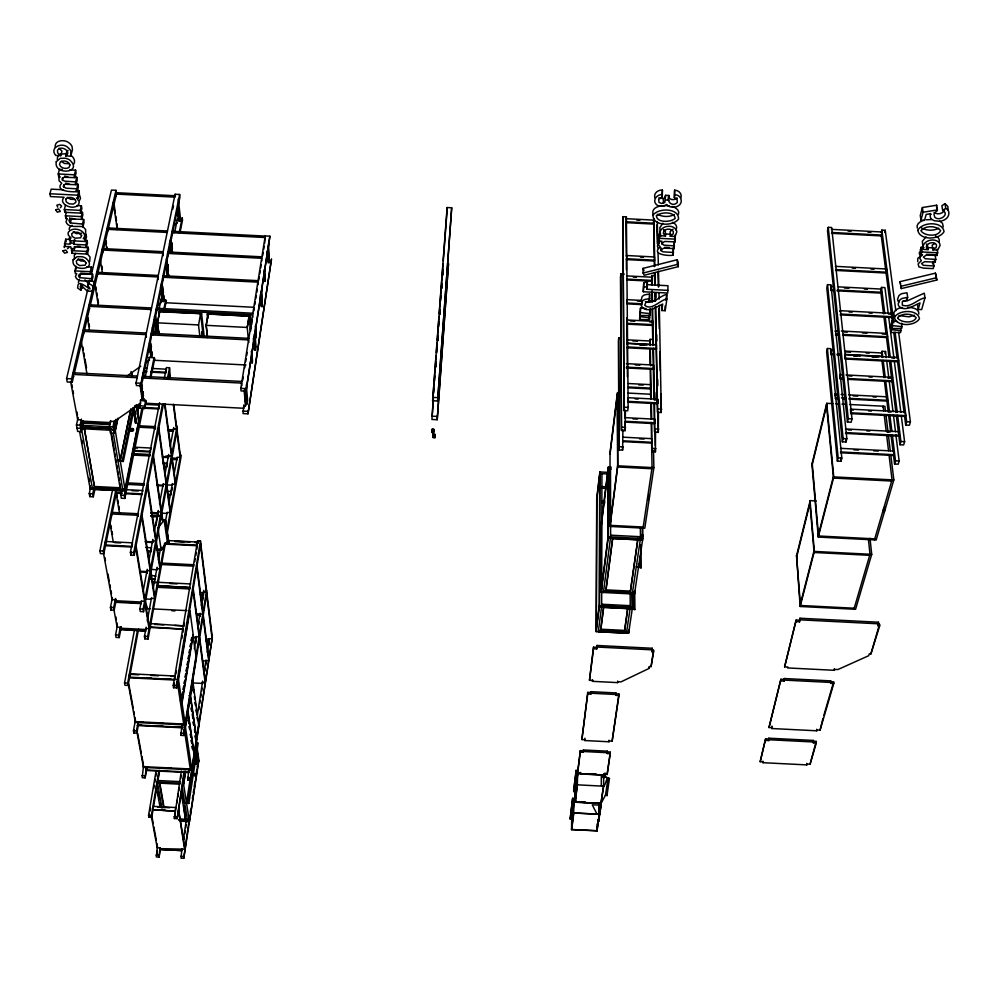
<?xml version="1.0" encoding="UTF-8"?>
<svg xmlns="http://www.w3.org/2000/svg" width="999" height="999" viewBox="0 0 999 999"><rect width="100%" height="100%" fill="white"/><g stroke="black" fill="none" stroke-linecap="round" stroke-linejoin="round"><path stroke-width="1.5" d="M600.986 803.383L603.633 786.188L603.646 775.049M580.469 772.439L580.444 773.95L604.07 775.137L604.07 773.626M604.82 774.999L577.447 773.651M604.907 774.437L604.907 773.763M604.919 774.462L604.919 773.638M630.244 592.432L637.961 538.473L630.244 592.432L605.806 591.196L612.524 538.698M130.557 429.707L130.557 429.52M599.687 474.95L599.313 607.005L633.928 608.828L634.927 609.54L633.828 609.49L633.766 593.281M598.476 630.469L628.796 632.005L628.608 633.279L596.153 631.643L599.475 605.694L599.862 471.953L607.305 472.327M599.4 805.194L599.375 814.297L599.375 802.684M624.475 631.718L627.859 607.33L624.475 631.718L600.649 630.519L603.483 607.642M600.661 803.271L590.446 802.697M603.583 591.158L634.677 592.732L634.477 594.068L601.186 592.382L601.336 523.464L608.279 467.107L611.313 467.257M605.444 795.416L608.041 778.134L601.336 775.149L601.311 785.214C606.318 790.234 605.269 775.162 609.54 778.483M601.935 473.701L601.66 606.006L630.257 607.454L630.157 593.256M575.849 788.473L575.511 791.87L577.684 773.201L577.322 784.927M596.153 631.643L596.703 498.638L599.862 471.953M596.316 630.357L596.853 498.901M653.583 651.785L651.086 666.62L649.487 666.545L649.188 668.368L620.978 681.88L617.832 681.718L617.694 682.617L592.507 681.343L592.619 680.444L589.472 680.294L593.506 648.751L596.728 648.913L596.977 645.466L652.26 648.264L651.972 651.71L653.583 651.785L653.546 650.212L651.935 650.137L651.972 651.71M596.728 648.913L596.977 645.466M571.703 818.493L571.553 829.62L597.015 830.843L597.04 824.013M598.089 819.842L598.089 820.654L598.176 819.992M618.943 695.529L612.137 741.096L609.103 740.933L608.99 741.77L584.802 740.546L584.902 739.722L581.88 739.572L587.724 693.955L590.846 694.105L590.971 691.67L615.946 692.931L615.821 695.366L618.943 695.529L618.93 693.968L615.821 693.818L615.946 692.931M592.507 681.343L592.519 679.782M593.506 648.751L593.518 647.177L596.728 647.34M587.724 693.955L587.737 692.394L590.859 692.557L590.971 691.67M589.472 680.294L593.518 647.177M581.88 739.572L587.737 692.394M583.279 750.786L580.282 750.636L577.597 772.989L580.269 752.16L583.266 752.309L583.391 749.974L607.367 751.173L607.255 753.521L610.252 753.671L610.252 752.147L607.255 751.985L607.255 753.521M583.266 752.309L583.391 749.974M584.802 740.546L584.914 738.186M195.904 774.437C195.354 778.383 192.869 772.677 193.619 775.149M576.473 772.202L576.485 773.588L576.56 772.352M580.956 773.388L577.922 773.026M580.269 752.16L580.282 750.636M571.928 819.105L570.516 818.955L572.951 799.787M572.639 798.288L570.192 818.93L572.639 798.288L575.499 798.438M571.79 818.993L573.863 801.61L573.701 813.024L599.475 814.26L597.015 830.893M575.524 791.732L574.013 791.483L576.548 771.515L578.009 771.678M574.163 790.359L574.075 791.707L574.263 790.446M574.388 799.937L572.115 817.632M601.073 803.521L575.087 802.222L575.224 790.971M575.324 791.058L575.187 802.097L577.41 784.839L603.633 786.188M575.599 797.652L575.474 799.912L572.627 799.774M572.002 819.217L570.579 819.205L570.666 817.881M570.679 819.155L570.754 817.969L570.579 819.205M433.141 400.736L431.918 419.468L437.212 419.742L448.489 263.699L437.212 419.742M432.305 431.093L431.968 432.442L432.105 429.283L433.816 429.37L433.304 437.35L434.765 437.425L435.114 436.076L434.902 434.44L434.802 435.801L433.341 435.726L433.304 437.35M432.629 400.761L447.127 207.542L451.698 207.78L437.612 401.011L432.629 400.761L436.063 355.644M432.205 432.455L432.342 429.483L433.554 429.545L433.529 431.156M435.139 434.453L435.002 437.624L433.054 437.525L433.554 429.545M434.765 437.425L434.902 434.44M435.002 437.624L435.027 436.001L433.079 435.901M437.612 401.011L451.698 207.78M447.065 209.827L447.127 207.542M658.928 197.814L663.348 198.589L664.722 197.79L665.596 195.329L668.905 195.492C667.819 200.125 674.937 200.836 677.11 197.877M668.905 195.492C666.158 201.436 672.327 207.567 677.26 202.547L677.085 198.926L674.387 197.677L674.637 190.172C678.621 190.135 682.567 193.893 680.806 197.964M606.805 795.117L606.967 795.816L609.44 778.508M640.097 556.181L640.147 567.644L641.271 567.707L636.301 566.745M78.359 282.392L79.233 280.007M433.054 437.525L433.816 429.37M436.301 352.535L437 343.206M437.237 340.085L439.011 316.758M439.248 313.649L443.032 263.861M443.269 260.751L447.04 210.976M433.728 393.019L434.078 388.399M434.665 380.681L435.015 376.061M435.714 366.795L436.063 362.175M436.763 352.922L437.112 348.289M437.699 340.572L438.049 335.951M438.748 326.685L439.098 322.065M439.685 314.348L440.035 309.727M440.734 300.462L441.083 295.841M441.67 288.124L442.02 283.491M442.607 275.786L443.069 269.618M432.267 414.847L433.429 399.425M435.889 367.045L436.113 363.961M437.862 340.821L438.099 337.737M439.847 314.61L440.084 311.526M441.833 288.386L442.058 285.302M442.882 274.513L443.106 271.428M431.968 432.442L432.105 429.283M432.342 429.483L431.993 430.831M69.843 217.72L69.156 221.166L70.355 222.939L82.492 224.051L82.942 226.773C77.86 225.537 68.132 228.621 65.996 221.741L67.345 218.606L65.884 218.531L65.41 215.784L66.296 212.337M201.586 336.501L201.885 331.98M622.964 216.683L624 410.589L627.722 410.776L628.159 407.417L626.385 216.858L622.964 216.683L624 410.589M918.818 314.036C919.405 308.529 911.9 307.492 907.854 307.255M626.136 219.543L626.385 216.858M626.273 221.79L626.173 222.652L653.608 224.076L653.721 223.214L653.646 220.117L626.236 218.694L626.273 221.79L653.721 223.214M948.076 209.94L947.839 206.456L944.992 203.646L941.907 205.719L942.656 210.414C950.249 214.261 939.11 222.028 934.739 217.133L933.94 214.136L937.412 209.902L936.662 205.207L922.389 207.542L920.266 215.472L920.966 220.167L924.562 220.354L926.16 214.448L930.668 213.724L930.181 215.821A8.067 5.769 -11.8 0 0 931.655 219.193L934.14 220.692L939.522 221.291A8.879 6.356 -11.8 0 0 944.779 219.63C949.175 217.62 950.873 210.627 945.753 208.341L944.992 203.646M193.569 774.749L194.131 774.075M624.325 274.113L620.879 273.926L620.479 277.272L621.453 430.469L625.137 430.656L625.424 410.352M596.703 500.224L599.862 473.526L607.954 474.013M626.485 256.368L626.585 255.519L654.47 256.968L654.42 261.026L626.51 259.578L626.585 255.519M621.103 337.862L618.793 337.737L618.393 340.996L618.968 449.9L622.614 450.087L622.901 429.757M943.306 226.923L942.469 223.239L939.597 221.129M626.885 300.512L626.985 299.663L641.97 300.437M626.985 299.663L626.922 303.846L641.907 304.62M609.902 453.883L617.444 392.532L617.794 465.821L610.002 526.448L644.792 528.209L649.125 499.3L649.038 494.642L649.125 499.3M601.336 525.149L608.279 468.793L611.326 468.956M610.039 454.046L617.307 395.005M627.285 344.318L627.397 343.481L656.418 344.967L656.38 349.3L627.322 347.802L627.397 343.481M572.964 800.586L572.802 801.797L572.877 800.449L576.061 800.748M618.968 449.9L618.793 337.737M621.453 430.469L620.879 273.926M596.316 628.608L599.313 605.244M601.361 589.273L608.141 536.438M576.236 785.489L576.823 780.806M577.222 777.809L578.009 771.59M601.186 592.382L608.316 536.8L608.279 467.107M610.139 523.988L617.632 465.634M571.553 829.62L573.701 812.936L599.375 814.222M575.087 802.222L577.322 784.839M573.788 812.936L571.653 829.495L596.927 830.706M625.212 418.481L625.312 417.657L654.707 419.168L654.67 423.626L625.237 422.115L625.349 421.303L654.782 422.802L654.67 423.626M627.934 401.348L627.822 402.185L657.592 403.721L657.717 402.884L657.629 399.225L627.896 397.702L627.934 401.348L657.717 402.884M601.685 605.806L598.314 631.743L626.46 633.104L630.294 607.255M603.408 592.494L610.614 536.913L610.514 468.906M645.991 308.554L640.484 307.992L640.184 315.484L649.962 315.509L650.124 308.978L649.962 315.509M647.077 289.273L647.402 281.568L643.756 282.867L643.281 291.758L667.732 293.032L667.981 285.714L646.99 284.628L647.077 289.273L668.106 290.372M580.444 773.95L580.556 773.139M590.846 694.105L590.958 693.231L615.946 694.492M639.66 319.543L639.959 312.075L639.66 319.543L649.412 319.568L649.612 314.598M640.184 315.484L640.484 307.992M643.281 291.758L643.756 282.867M653.646 220.117L653.608 224.076M600.649 630.519L603.683 607.429L627.872 608.653M605.806 591.196L612.724 538.536L637.974 539.822M646.99 284.628L647.402 281.568M654.845 197.827C653.371 193.207 658.129 189.698 662.399 190.047L662.137 197.64L658.616 199.226L659.04 202.472L661.613 203.446L664.847 202.46L665.596 195.329M655.369 275.724L651.922 275.537L651.598 285.065M662.137 197.64L662.399 190.047M641.995 302.347A7.617 5.457 -2 0 1 641.208 300.299L641.995 296.978A6.244 4.471 -2 0 1 644.805 294.817L649.637 293.981L649.375 301.248L645.978 302.023L644.742 305.219C651.323 311.388 660.351 299.762 666.87 299.013L666.745 294.368C659.902 295.679 652.822 305.007 645.391 301.586M651.648 278.022L651.76 277.198L627.235 275.924M627.172 279.957L651.723 281.231L651.835 280.394L627.272 279.121M649.375 301.248L649.637 293.981M659.215 241.046L659.465 233.666L659.215 241.046L660.676 241.121L659.003 242.382L658.416 244.78L660.314 247.09C650.224 254.545 669.205 256.206 673.164 255.145L673.401 247.802L673.164 255.145M195.554 774.937L194.967 774.125L193.968 774.687M649.825 341.521L650.124 339.348L652.447 339.473M627.497 319.992L652.684 321.291L652.559 322.115L649.6 321.965M627.422 324.151L652.634 325.462L652.747 324.625L627.522 323.326M674.387 197.677L674.637 190.172M650.699 385.489L650.811 384.677L628.396 383.529M628.334 387.799L650.761 388.948L650.886 388.136L628.433 386.988M626.323 367.944L653.546 369.343L653.658 368.519L626.423 367.12M666.87 299.013L665.197 310.701L661.763 310.514L662.674 304.058C656.855 306.705 649.163 312.799 642.881 307.879A7.63 5.445 -2 0 1 641.283 304.945L642.07 301.623A6.256 4.471 -1.9 0 1 644.892 299.463L649.725 298.626M650.486 395.429L650.661 394.243L628.009 393.069M665.908 300.212L666.745 294.368M674.1 248.564L674.35 241.196L674.1 248.564L663.761 248.152L660.876 250.012L662.874 251.81L673.538 252.46M674.487 245.854L663.923 245.192L661.788 243.381L664.71 241.458L675.062 241.87L675.299 234.49M654.595 419.992L654.707 419.168M657.592 403.721L657.629 399.225M596.99 814.098L592.27 804.844L600.961 805.157M602.872 777.472L603.321 774.4M622.789 437.175L651.86 438.661L651.935 442.295L651.81 443.094L622.714 441.608M598.813 809.852L599.999 804.769M607.255 751.985L607.367 751.173M604.07 775.137L604.183 774.312L607.142 774.462L610.252 753.671M651.76 423.464L651.773 451.585L655.419 451.773L655.531 431.431M658.428 412.038L658.316 432.355L654.632 432.167L654.57 402.56M659.303 305.269L661.288 412.5L657.567 412.312L655.781 306.643M598.876 814.51L599.313 811.488M599.862 808.553L600.736 802.634M604.32 777.622L605.119 773.001M596.927 830.843L599.425 812.974M599.862 810.027L603.533 786.151M604.67 777.559L605.119 774.487M598.588 821.64L601.073 805.531L598.376 821.166M632.255 593.955L640.496 538.436M643.044 528.121L652.06 467.569L651.598 442.245M610.252 752.147L607.142 774.462M618.93 693.968L612.137 741.096M649.063 499.3L647.851 499.837L647.639 498.401L648.276 497.015L649.362 497.677L653.87 467.657L653.521 450.499M632.342 593.369L632.492 607.367L628.833 631.755L626.673 631.643M642.394 527.622L642.532 540.272L634.715 592.457L632.504 592.345M642.632 527.722L642.582 539.984L608.141 538.236L608.091 470.254M158.666 311.651L201.748 313.723M181.905 848.725L181.031 858.166L183.766 858.303L189.785 815.434M190.26 812.387L190.722 809.352M192.357 798.713L192.832 795.679M193.294 792.632L193.769 789.597M194.231 786.563L194.93 781.992M196.341 772.876L196.803 769.842M197.278 766.795L197.74 763.76M180.295 821.141L189.448 821.653L198.501 760.539M183.766 858.303L198.901 760.177L197.178 748.139M191.833 769.842L194.131 755.107L187.849 712.2L185.439 727.135L191.833 769.842L143.481 767.407L136.588 730.032M190.359 696.565L196.541 739.672L194.268 754.233L187.987 711.313L190.359 696.565L189.822 696.89M198.851 724.425L196.666 738.81L190.497 695.691L192.844 681.106L198.564 724.525M247.977 413.823L271.466 259.216L247.977 413.823L243.057 413.574L243.806 404.932M188.911 768.743L187.775 779.994L190.684 780.144L212.35 637.162L186.488 802.821L184.64 802.634M197.365 742.532L187.937 803.358L188.848 803.408L198.202 743.056L195.904 742.444M195.305 756.393L195.417 755.644L196.603 764.098L195.417 755.644L195.479 756.405M183.691 805.694L185.677 820.491L181.081 791.757M183.317 839.61L186.139 821.378M183.853 839.934L184.328 836.9M184.79 833.865L185.265 830.831M185.739 827.784L186.201 824.749M195.891 764.085L196.366 761.001M196.291 763.723L196.741 760.451M196.428 764.098L196.541 763.336M196.653 762.574L195.816 754.944M142.807 378.908L141.383 385.814L136.401 385.552L136.026 382.992L175.075 194.256L179.645 194.493L141.009 383.254L143.556 400.661L145.392 400.749L145.754 403.246L243.893 408.279L243.669 405.794L245.504 405.881L245.766 404.258L244.543 390.309M250.474 362.724L252.285 362.824L252.522 361.251L251.698 351.124M263.336 281.268L265.085 281.356L265.309 279.907L264.585 269.705M191.833 682.904L202.51 683.441L202.61 681.256M197.327 715.134L202.61 681.443M203.821 673.776L205.981 659.989M207.18 652.335L209.353 638.548M146.129 770.466L146.603 766.645L146.129 770.466L188.873 772.602L189.323 768.78M187.775 779.994L188.262 776.935M198.813 709.577L199.3 706.518M199.775 703.458L200.262 700.399M200.737 697.339L201.224 694.28M201.698 691.221L202.185 688.149M204.82 671.316L205.294 668.256M205.782 665.197L206.256 662.137M208.903 645.292L209.378 642.232M244.593 389.96L245.816 403.921L247.04 403.983L247.615 400.374L246.266 384.852M253.346 338.461L254.283 350.062L255.482 350.125L256.019 346.678L254.87 332.18M260.252 294.88L261.126 306.518L262.3 306.581L261.75 288.711M267.208 250.974L268.019 262.65L269.181 262.712L268.569 243.469M181.319 771.041L174.363 818.531L177.185 818.668L184.091 771.178M177.185 818.668L184.515 772.452M185.352 771.191L183.579 784.34M246.004 391.183L269.905 236.189L265.247 235.951L240.796 388.374L241.021 390.921L246.004 391.183L269.905 236.189M185.502 772.19L183.616 784.527L189.273 820.529L187.462 820.441M180.482 700.124L181.106 703.533L182.068 700.724M128.272 683.766L135.389 722.464L185.315 724.937L196.229 657.167L192.844 634.977M183.916 735.501L206.88 592.782L206.593 590.496L183.579 733.303L183.916 735.501L180.919 735.351L182.068 723.938M242.745 380.144L243.244 377.073M244.718 367.832L245.217 364.76M245.704 361.675L246.204 358.604M246.691 355.519L247.19 352.447M250.637 330.894L251.136 327.809M251.623 324.737L252.36 320.117M253.846 310.876L254.333 307.804M254.832 304.72L255.319 301.648M255.819 298.564L256.306 295.492M256.805 292.407L257.292 289.335M258.778 280.095L259.265 277.023M259.765 273.938L260.252 270.866M260.751 267.782L261.238 264.698M262.725 255.469L263.212 252.385M263.711 249.313L264.198 246.229M264.685 243.157L264.997 237.525L171.84 232.692L172.14 235.289M175.2 810.776L175.724 807.529L153.172 806.393L152.622 809.652L175.287 811.263L152.622 809.652M174.363 818.531L175.349 812.362M176.823 803.121L177.31 800.037M177.81 796.965L178.297 793.88M178.796 790.796L179.283 787.712M180.757 778.471L181.244 775.386M181.106 703.533L182.293 699.312M194.281 648.701L196.279 636.413M197.777 627.21L200.012 613.386M201.261 605.706L203.759 590.359M196.89 614.672L200 614.835L200.225 613.448M200.512 592.532L203.596 592.682L203.821 591.321M182.068 727.809L182.342 725.024M200.187 616.258L200.3 614.023M203.971 591.595L203.484 594.617L200.387 594.467M180.919 735.351L181.418 732.279M181.905 729.208L182.405 726.136M195.841 643.281L196.328 640.209M198.813 624.862L199.313 621.803M202.797 600.312L203.297 597.24M247.215 327.46L249.088 315.859L250.312 329.658M249.201 315.946L247.327 327.46L206.119 325.337L208.192 313.836M207.193 313.961L250.287 316.321M251.273 328.172L250.212 316.221M160.327 849.475L159.091 857.067L156.344 856.93L157.43 846.378L156.88 843.331M181.731 698.189L180.732 702.497M182.243 695.741L182.717 692.12M183.242 689.635L183.716 686.063M184.241 683.541L184.74 680.494M185.702 673.938L185.24 677.447L186.039 673.388M186.701 667.869L186.239 671.353L187.038 667.295M187.7 661.8L187.238 665.247L188.037 661.201M188.686 655.744L188.237 659.153L189.036 655.107M189.236 653.059L189.685 649.675M190.684 643.643L190.235 646.952L190.772 643.993M191.733 637.812L191.234 640.859L191.758 637.924M181.606 703.558L193.044 633.691L189.935 610.751L178.496 679.395L181.868 701.922L181.818 698.576M182.317 695.566L182.805 692.507M183.317 689.51L183.804 686.45M184.303 683.441L184.803 680.381M189.286 653.109L189.773 650.049M156.843 853.895L157.343 850.861M185.315 724.937L182.043 703.134L193.207 634.927M159.091 857.067L159.99 847.639M156.006 771.303L148.564 815.309L148.926 817.257L151.748 817.407L153.022 809.814M153.534 806.792L159.653 770.391M173.589 687.737L173.239 685.389L197.552 540.771L200.487 540.921L200.787 543.344L176.698 687.899L173.589 687.737L174.375 683.129M175.924 673.9L176.436 670.829M181.855 638.536L182.367 635.464M182.892 632.379L183.404 629.308M183.916 626.236L184.44 623.164M194.768 561.65L195.28 558.578M195.792 555.506L196.316 552.422M196.828 549.35L197.34 546.278M176.698 687.899L176.336 685.551L200.487 540.921M181.319 701.635L181.756 698.651M651.935 650.137L652.26 648.264M653.546 650.212L651.086 666.62M939.06 242.195L939.285 240.884A8.541 6.044 -11.1 0 0 937.961 237.5L935.663 235.976M148.926 817.257L149.438 814.222M149.95 811.2L150.462 808.166M153.796 788.448L154.308 785.414M154.82 782.379L155.332 779.357M155.844 776.323L156.356 773.288M151.748 817.407L151.398 815.459L158.791 771.44M157.43 782.105L159.203 771.415M128.671 677.784L174.8 680.044L175.275 676.048L129.72 673.763L129.196 677.747L129.72 673.763M143.556 765.396L142.22 777.709L145.13 777.859L146.978 767.157M145.13 777.859L146.341 766.608M204.158 336.163L201.573 313.586M135.402 720.042L133.466 730.781L133.878 732.991L136.875 733.141L136.476 730.931L138.124 721.728M137.937 725.586L138.536 722.24M136.875 733.141L138.249 725.474M146.129 627.185L144.455 636.363L144.867 638.861L148.077 639.023L147.665 636.525L164.585 543.294M166.808 531.068L180.682 454.645L181.006 457.255L167.445 532.105M148.077 639.023L165.509 542.794M208.329 313.761L206.244 325.349L207.53 337.4M133.878 732.991L134.428 729.919M147.253 621.078L151.436 598.151M153.396 587.462L157.08 567.257M158.429 559.952L160.377 549.25M165.409 521.74L167.083 512.574M168.756 503.396L172.39 483.541M174.076 474.363L177.148 457.554M149.625 569.355L156.968 569.73L157.243 568.256M167.745 495.067L170.779 495.217L171.254 491.483L166.721 491.258M144.867 638.861L145.429 635.814M164.111 520.079L167.357 542.12L161.164 549.949L158.304 530.806M171.903 490.709L172.465 487.649M161.726 547.29L161.226 549.999L156.568 549.7M143.544 611.7L177.36 428.896L177.023 426.211L143.119 609.115L143.544 611.7L140.285 611.538L139.86 608.94L141.284 601.323M161.214 517.045L161.101 516.308L150.649 515.771M143.269 590.659L147.253 569.318M148.676 561.7L152.835 539.398M154.37 531.218L158.242 510.427M159.49 503.783L163.187 483.966M164.885 474.825L168.681 454.495M170.292 445.866L173.726 427.497M148.089 551.61L151.086 551.76L151.398 548.888M145.242 541.495L152.71 541.87L152.984 540.384M150.737 512.499L158.117 512.874L158.391 511.413M163.811 466.858L166.895 467.008L167.382 463.249L162.762 463.012M153.084 541.046L152.81 542.532L145.342 542.157M155.919 525.586L157.467 517.195M134.515 629.695L124.55 682.941L124.987 685.289L128.084 685.451L127.66 683.091L137.562 629.857M128.084 685.451L138.536 629.195M159.565 402.697L130.394 552.36L130.869 555.144L134.241 555.319L133.779 552.534L162.437 404.395M167.47 378.434L169.53 367.744L166.408 367.582L164.323 378.271M117.345 625.736L115.559 634.902L116.021 637.412L119.231 637.574L118.769 635.064L120.242 627.422M134.241 555.319L163.424 404.195M168.431 378.246L169.905 370.617L169.53 367.744M120.267 629.095L145.979 631.006L120.392 629.72L120.792 626.673M120.392 629.72L120.829 627.422M119.231 637.574L121.291 626.885M132.63 542.844L105.657 541.47L104.945 544.979L105.07 545.679L132.068 547.052L132.405 544.005M150.662 450.212L151.086 448.052L134.316 447.202M142.457 408.129L158.928 408.978L159.241 406.168M151.199 372.19L165.946 372.952L166.433 369.205L151.711 368.444M133.267 453.608L150.05 454.47L149.763 455.931L132.967 455.082M155.332 429.12L155.469 426.623L138.886 425.774M130.869 555.144L131.456 552.097M145.005 603.821L149.076 628.696L145.879 628.533L146.041 629.507L120.492 628.221L120.305 627.235L117.108 627.072L116.871 622.602M112.35 598.014L110.439 607.454L110.926 610.052L114.186 610.214L113.711 607.617L115.509 598.476M141.421 603.608L115.372 602.285L115.709 599.325M115.372 602.285L115.896 599.812L115.772 602.347L115.584 601.373M114.186 610.214L116.284 599.562M110.926 610.052L111.526 607.005M122.59 489.035L124.925 489.148L138.599 421.59M79.57 431.568L90.247 489.173L125.225 490.946L138.649 421.89M121.753 490.659L120.817 495.242L121.316 498.226L124.825 498.401L124.326 495.417L141.908 408.416M143.556 400.661L143.881 399.026M160.539 286.825L162.412 301.423L163.586 301.486L164.248 298.189M168.956 274.925L168.656 276.373L166.508 258.841M177.335 209.365L178.684 221.104L179.808 221.154L180.432 218.094L178.272 199.013M124.825 498.401L142.969 408.391M140.634 399.7L139.773 408.279L144.693 408.529L145.554 399.95M150.137 377.16L154.108 357.417M158.704 334.615L159.316 331.581M163.898 308.791L165.734 299.675M179.183 232.817L182.243 217.632L182.517 220.155L180.082 232.317M144.693 408.529L146.216 400.936M151.099 376.623L154.758 358.391M164.523 309.79L166.358 300.674M135.389 423.114L133.679 409.94L133.504 410.789M136.064 421.366L134.028 408.241L135.764 421.64M137.288 414.348L139.46 403.671M145.28 376.91L149.288 357.167M150.225 352.61L151.448 346.528M155.469 326.773L156.393 322.227M159.178 308.554L161.214 298.476M166.908 270.567L168.144 264.485M174.625 232.58L177.41 218.843M139.773 408.279L140.397 405.232M158.779 333.504L157.367 322.827L159.703 311.338M159.84 311.251L157.492 322.827L159.116 334.902M140.472 400.474L142.32 400.574L142.645 398.938L140.534 384.503M149.213 357.492L151.024 357.592L151.336 356.019L149.538 342.957M154.308 332.48L156.094 332.567L156.406 331.031L154.47 316.483M122.078 493.556L115.859 493.231L116.196 490.284M105.07 545.679L105.657 541.47M111.776 514.997L111.913 512.4L138.511 513.761M112.575 489.76L99.912 550.811L100.424 553.596L103.809 553.771L116.359 492.744M132.867 407.817L122.128 461.376L123.314 461.438L134.765 405.644M143.244 376.685L151.336 337.113M151.96 334.066L168.207 254.558M168.744 251.873L179.932 197.09L179.645 194.493M130.794 409.078L120.192 460.352L117.82 460.239M120.217 460.514L130.819 409.24M172.852 209.028L173.476 205.981M103.809 553.771L103.297 550.986L115.872 489.922M115.759 419.43L113.499 430.057L109.865 429.87L110.514 426.835M110.614 420.567L109.316 426.635L110.402 433.104L114.036 433.291L116.933 419.63M117.82 418.269L115.26 430.394L114.997 428.783M117.87 418.593L115.31 430.706L124.925 489.148M114.036 433.291L112.962 426.823L114.261 420.754M90.572 487.524L89.248 493.631L89.81 496.615L93.307 496.803L92.757 493.806L93.744 489.235M94.63 487.824L84.166 427.51L94.63 487.824L120.305 489.135L110.689 431.73M93.307 496.803L94.942 489.173M89.972 487.662L90.36 485.889M89.81 496.615L90.459 493.568M828.258 227.347L827.497 230.744L847.402 422.053L851.123 422.24L851.985 418.906L831.668 227.522L828.258 227.347L848.263 418.718L847.402 422.053M82.405 420.791L80.694 428.384L77.048 428.196M110.215 424.6L82.692 423.201L83.229 420.804M78.172 417.382L76.436 424.95L77.647 431.431L81.281 431.618L83.342 422.515M81.281 431.618L80.095 425.137L81.468 419.081M168.469 541.533L168.806 542.457L165.21 520.129M827.547 284.64L826.785 287.949L842.319 441.795L846.003 441.983L846.84 438.723L830.981 284.815L827.547 284.64L843.156 438.536L842.319 441.795M165.797 520.741L168.719 542.42M833.815 286.613L830.743 286.463L830.881 290.509L833.953 290.672M73.464 376.973L73.377 372.777L137.45 376.074M83.579 333.941L83.504 329.807L146.353 333.042M89.46 308.903L89.386 304.795L151.536 307.992M97.103 276.386L97.04 272.302L158.267 275.474M102.697 252.61L102.635 248.564L163.187 251.698M107.555 231.918L107.492 227.897L167.47 231.006M115.847 196.641L115.797 192.67L174.763 195.729M87.762 289.61L66.596 378.584L67.233 382.005L72.215 382.255L73.639 376.236M74.351 373.214L83.941 332.38M84.628 329.495L89.585 308.379M90.297 305.369L116.508 193.794L116.009 190.322L111.438 190.085L91.346 274.538M91.458 278.721L92.545 274.126L80.782 273.064L79.67 277.66L91.458 278.721L91.883 281.293C86.975 280.057 77.585 283.117 75.437 276.523L76.761 273.564L75.337 273.489L74.9 270.891L76.024 266.308L76.473 268.906M91.883 281.293L92.969 276.711L92.545 274.126M72.215 382.255L71.591 378.846L116.009 190.322M827.397 348.501L826.635 351.723L837.349 461.088L840.996 461.276L841.82 458.091L830.868 348.676L827.397 348.501L838.173 457.904L837.349 461.088M79.67 277.66L78.509 275.986L79.371 274.226L90.734 274.288L90.31 271.691L91.409 267.108L86.788 266.858M82.555 285.964L80.807 290.272L77.597 287.974L78.122 284.59C80.245 279.408 95.529 295.554 87.937 285.714L89.023 281.131M90.734 274.288L91.833 269.705L91.409 267.108M87.937 285.714L89.785 280.17M835.102 331.543L835.289 330.719L838.336 330.869M839.859 311.513L840.059 310.677L892.344 313.374L892.631 315.622M833.728 350.487L830.631 350.337L830.768 354.483L833.878 354.645M87.425 254.083L86.988 251.448L88.099 246.853L88.536 249.488L87.425 254.083L71.866 253.284L71.978 248.339M82.005 288.249L80.382 286.95L80.931 284.653M80.844 287.637L81.406 285.352M80.807 290.272L81.906 285.689M85.352 241.471L86.476 236.875L86.039 234.191L84.403 234.103C81.593 228.821 72.103 227.073 68.382 232.18A7.305 5.082 16 0 0 68.481 235.302L71.054 238.062L69.231 237.974L69.693 240.659L85.352 241.471L84.915 238.786L86.039 234.191M86.351 247.577L85.914 244.917L87.038 240.322L87.475 242.982L86.351 247.577L74.113 246.953L74.463 249.013L71.104 248.838L70.742 246.778L65.022 246.478L64.56 243.818L65.722 239.223L70.005 239.448M832.829 403.633L826.735 403.321L811.925 464.248L818.268 537.075L876.173 539.997L884.602 511.313L884.19 508.254M812.312 464.423L826.56 405.794M82.492 224.051L83.641 219.443L71.591 218.968L69.256 220.03M82.942 226.773L84.078 222.178L83.641 219.443M838.074 394.305L835.002 394.155L834.802 394.955L837.874 395.117M839.61 375.462L839.809 374.637L842.906 374.8M839.809 374.637L839.972 378.946L843.069 379.096M845.092 358.179L844.892 359.016L898.276 361.763L898.501 360.926L898.051 357.43L844.729 354.682L845.092 358.179L898.501 360.926M816.258 500.961L810.039 500.636L809.764 501.723L814.073 552.484L869.692 555.319M796.565 555.719L809.802 502.147M796.665 557.005L809.914 503.446M85.914 244.917L73.651 244.293L74.8 239.698M71.866 253.284L72.44 250.986M81.281 216.608L82.418 212L82.867 214.76L81.731 219.355L81.281 216.608L65.41 215.784M74.463 249.013L75.037 246.716M881.268 232.392L881.842 230.132L885.251 230.307L895.803 310.664M64.56 243.818L70.292 244.118L70.667 240.684M65.522 204.945L64.336 209.54L64.81 212.3L80.707 213.124L80.257 210.377L81.406 205.769L77.073 205.544M80.707 213.124L81.856 208.529L81.406 205.769M73.651 244.293L74.326 239.71M882.204 235.09L881.992 235.939L831.593 233.316L831.78 232.48L882.204 235.09L881.805 231.98L831.443 229.358M884.689 232.567L885.251 230.307M63.511 189.785L51.174 189.148L49.95 193.744L50.45 196.553L64.061 197.253C58.466 203.209 69.768 208.828 75.05 206.805A8.354 5.882 16.8 0 0 78.484 204.92L79.296 201.761L76.548 197.902L78.222 197.989L79.383 193.381L78.933 190.584L75.849 190.422M69.693 240.659L70.267 238.361M62.375 169.505L59.441 169.355L58.217 173.963L58.704 176.823L60.202 176.898L58.916 178.222L59.091 180.757L61.726 183.179C53.983 191.721 73.676 192.145 77.185 191.646L76.723 188.823L77.897 184.216L74.925 184.053M77.185 191.646L78.359 187.038L77.897 184.216M70.355 222.939L71.528 218.344L74.825 218.993M78.222 197.989L77.76 195.192L78.933 190.584M65.884 218.531L66.471 216.234M76.723 188.823L65.784 188.149L63.212 186.264L64.086 184.615L65.522 184.303L76.049 184.715L75.574 181.868L76.761 177.26L73.789 177.098M76.049 184.715L77.223 180.107L76.761 177.26M64.81 212.3L65.41 210.002M75.574 181.868L64.748 181.181L62.438 180.12L62.138 178.259L64.348 177.248L74.888 177.66L74.425 174.8L75.612 170.192L69.73 169.892M74.888 177.66L76.074 173.052L75.612 170.192M888.273 313.798L884.927 287.612L881.493 287.425L880.631 290.734L883.541 313.836M813.286 742.806L813.398 740.434L768.83 738.199L768.618 739.023L765.584 738.873L760.189 761.7L763.186 761.85L762.961 762.699L806.842 764.897L807.08 764.06L810.077 764.21L816.32 742.956L816.195 741.42L813.161 741.27L813.286 742.806L816.32 742.956M830.743 680.881L830.481 681.78L833.641 681.942L833.778 683.516L830.619 683.353L830.743 680.881L784.302 678.533L784.078 679.432L780.906 679.283L768.993 727.534L772.052 727.684L771.952 726.136M878.034 625.761L878.471 622.215L799.949 618.231L799.437 620.192L796.153 620.029L784.615 666.857L787.811 667.02L787.574 667.944L834.427 670.304L834.689 669.38L837.886 669.542L868.705 655.706L869.28 653.833L870.903 653.92L879.682 625.849L879.507 624.25L877.859 624.163L878.034 625.761L879.682 625.849M800.324 604.145L813.96 551.136M818.431 534.64L833.353 476.698M760.189 761.7L765.584 738.873M768.993 727.534L780.906 679.283M784.615 666.857L796.153 620.029M869.992 538.261L871.727 554.345L855.581 609.29L800.162 606.48L814.347 551.423L810.039 500.636M818.268 537.075L833.778 476.898L826.735 403.321M886.737 270.08L886.8 273.077L835.514 270.417M850.624 410.364L850.673 413.636L905.344 416.446L905.581 415.609L905.106 411.938L850.499 409.14M765.671 740.421L768.706 740.571L768.83 738.199M833.778 683.516L820.092 730.107L817.032 729.944L816.782 730.793L771.84 728.533L772.052 727.684M781.018 680.843L784.178 681.006L784.302 678.533M796.265 621.628L799.562 621.79L799.949 618.231M68.094 150.387L66.883 151.299L65.659 155.906L70.654 156.169L72.452 149.825L72.078 146.641A8.829 6.356 18.2 0 0 69.206 143.007C64.96 139.136 54.421 139.823 55.195 147.19M63.611 187.138L64.211 184.84M62.438 180.12L63.037 177.822M58.704 176.823L59.316 174.513M70.654 156.169L70.879 151.261A8.854 6.356 18.1 0 0 67.994 147.615C62.537 141.746 48.851 147.39 55.719 155.394L60.739 155.657L61.963 151.049L58.904 148.264M881.48 353.471L882.055 351.311L885.526 351.498L886.3 357.667M844.58 351.049L881.792 352.972L881.98 357.118L881.705 354.895M841.383 331.031L887.012 333.391L887.437 336.738L887.212 337.562L843.056 335.289M890.196 327.859L890.946 325.037L891.545 329.695L890.796 332.517L900.599 332.542L900.798 328.346M897.489 321.553L892.032 320.991L891.27 323.826L891.87 328.484L901.697 328.509L901.747 323.139M884.952 353.646L885.526 351.498M891.87 328.484L892.631 325.649L892.032 320.991M920.966 220.167L923.088 212.238L922.389 207.542M917.694 261.651L917.856 258.229L922.552 254.72L921.09 254.645L920.404 249.95L921.14 247.265L924.013 247.415M902.784 301.136L907.129 300.924L924.287 293.169L924.962 297.839C917.681 298.988 910.039 308.479 902.297 305.095L902.309 301.735L906.93 300.087L907.654 297.44L907.005 292.769L901.997 293.619A6.406 4.446 -9.4 0 0 898.85 295.791L897.601 299.138A7.83 5.42 -9.4 0 0 898.813 302.098M921.09 254.645L921.827 251.948L921.14 247.265M936.4 206.169L936.662 205.207M85.689 232.467L85.577 229.483L82.905 226.523M882.829 407.405L883.153 406.218L883.715 410.826M848.813 394.867L887.162 396.828L887.362 401.111L848.975 399.138M887.362 401.111L887.162 396.828M924.962 297.839L921.652 309.603L918.193 309.428L920.017 302.922C913.898 305.219 905.843 311.863 899.437 306.768A7.842 5.42 -9.4 0 1 898.213 303.808L899.475 300.462A6.419 4.433 -9.3 0 1 902.634 298.289L907.654 297.44M932.492 263.948L933.241 261.288L933.953 265.971L933.191 268.631L923.488 268.132L918.93 266.908L918.118 263.911L921.378 260.639L919.779 258.341L920.691 255.969M933.953 265.971L923.301 265.322L921.54 263.536L924.699 261.688L935.039 262.1L935.788 259.415L935.076 254.733M935.788 259.415L925.261 258.753L923.351 256.955L926.548 255.057L936.912 255.457L937.674 252.772L937.124 249.25M893.581 451.86L893.805 451.061L840.409 448.326M894.255 454.707L840.771 451.96L840.571 452.759L894.03 455.507L893.805 451.061M813.161 741.27L813.398 740.434M901.248 415.497L904.595 441.683L903.645 444.93L899.962 444.742L900.911 441.496L897.614 415.309M898.638 332.292L910.401 421.915L909.427 425.237L905.706 425.05L906.68 421.715L895.054 332.105M895.878 434.802L899.137 461.026L898.213 464.198L894.58 464.011L895.504 460.839L892.282 434.615M853.92 609.215L870.004 554.258L868.343 538.773M874.425 539.947L892.032 479.845L889.073 455.294M816.195 741.42L810.077 764.21M822.964 718.356L820.092 730.107M823.813 715.446L833.641 681.942M884.602 511.313L883.253 511.85L883.178 510.427L884.078 509.053L885.077 509.715L893.83 479.932L890.858 455.382M678.371 214.448C680.194 210.352 675.486 207.305 672.052 206.531M877.859 624.163L878.471 622.215M879.507 624.25L870.903 653.92M676.086 230.207L676.648 227.235A8.354 6.194 -3.2 0 0 674.887 223.826L672.389 222.302M80.382 286.95L82.318 286.576L87.338 291.146L90.897 291.209L92.42 290.409L93.369 287.724L92.045 285.314L88.973 283.604M658.89 237.725L658.628 240.984M195.804 775.236L195.866 774.175M73.726 164.161C75.674 161.264 73.889 157.38 71.204 155.632M944.492 210.015C942.944 213.948 937.187 214.96 934.015 212.437M601.023 803.496L605.369 795.316M89.66 261.638L90.06 257.08L87.338 253.921A7.992 5.507 15.4 0 0 85.951 253.097M79.633 200.312L80.494 198.326L79.595 195.142M673.076 229.183L670.142 231.568L670.279 236.226L675.124 236.488L676.81 231.893A8.379 6.194 -3.1 0 0 675.037 228.496C669.967 223.339 657.042 227.635 660.626 235.727L665.509 235.989L665.371 231.318L663.498 229.545M93.494 285.826L94.455 283.142L91.821 279.782M158.042 549.687L161.126 549.85L167.27 542.02M157.904 527.984L164.198 520.117L160.127 518.356M195.442 774.812L194.018 774.924M195.354 775.261L194.93 773.838M193.731 774.387L194.705 773.513L195.904 774.462M58.991 155.032L57.505 157.093L57.33 159.64M75.712 253.346L74.288 255.22L74.45 258.741M164.248 520.454L165.472 520.117M659.078 243.069L657.404 245.742L657.991 248.177M662.899 223.227L659.827 227.71L660.626 235.727M173.851 225.474L177.422 222.752M65.659 155.906C71.978 152.285 62.562 145.504 58.379 149.213L57.467 150.387L57.667 152.872L60.739 155.657M605.731 794.904L606.88 795.079M608.266 778.134L601.336 775.212M157.555 305.182L161.239 302.485L160.914 299.962L162.675 300.05M934.777 243.594L932.154 245.18L932.866 249.862L937.699 250.112L940.009 245.567A8.566 6.044 -11 0 0 938.698 242.195C933.528 237.125 920.966 241.308 923.226 249.363L928.096 249.625L927.397 244.93L926.348 243.993M126.973 376.049L140.784 366.246M145.804 362.674L149.563 360.002M140.847 402.972L114.086 421.553L110.439 421.366L110.652 422.589L81.543 421.103L81.319 419.88L77.685 419.692L70.579 381.381M925.998 236.9L922.302 241.346L923.226 249.363M942.656 210.414L945.753 208.341M674.375 214.473C669.28 217.42 662.374 216.895 657.267 214.248M167.457 541.658L168.307 541.396M938.723 228.222C933.541 230.994 926.647 230.769 921.54 227.997M670.279 236.226L673.226 233.853L673.338 231.506C671.378 228.359 666.208 228.421 663.836 231.069L663.299 233.391L665.509 235.989M914.46 315.209L909.04 316.845L899.05 315.572M72.153 225.275L69.555 227.585A7.293 5.082 16 0 0 69.331 229.708M932.866 249.862L936.15 247.502L936.575 245.18L935.813 243.993C932.217 240.16 922.402 245.529 928.096 249.625M60.39 207.692L61.576 206.106L59.803 204.358L56.856 205.182L57.717 207.168M65.172 245.392L64.061 246.266L64.298 247.577M67.52 248.676L68.631 247.814L68.394 246.491M60.152 154.246L66.483 153.609M81.756 233.217L76.224 233.616L73.264 231.731M923.85 220.304C920.504 221.191 915.908 223.988 917.294 228.072M643.831 287.512L647.489 286.214M574.075 801.51L572.877 801.198M643.031 268.381L677.172 259.752L678.184 261.988L678.333 266.646L644.143 275.262L643.106 273.039L643.031 268.381L644.055 270.617M643.106 273.039L677.322 264.41L677.172 259.752M899.924 281.693L935.414 273.152L936.138 275.362L936.85 280.045L901.298 288.586L899.924 281.693L900.661 283.916M900.561 286.376L936.125 277.822L935.414 273.152M192.782 681.106L192.707 684.477M902.509 307.467C898.526 307.667 891.233 311.326 894.717 316.071M195.042 775.461L194.143 775.436M641.745 536.513L642.582 535.876L641.957 535.027M662.524 194.718C657.305 193.781 652.06 200.225 656.206 204.408A6.481 4.87 -3.2 0 0 659.602 206.094L664.273 205.906L666.832 204.458A6.181 4.645 -3.6 0 0 670.641 206.918L674.238 207.143A7.218 5.42 -3.6 0 0 678.458 205.719C683.791 202.647 680.893 194.318 674.787 194.842M923.088 212.238L937.412 209.902M926.298 219.768L931.905 219.518M74.563 199.463L70.504 199.263L67.445 197.34M68.644 163.661L64.386 163.449L61.326 161.351M84.828 261.176L80.782 260.964L77.885 259.078M574.25 801.473L572.964 801.248M200.449 595.029L203.559 595.192M145.629 598.963L151.573 599.263L151.411 598.276L154.57 598.438L150.637 573.389M115.26 601.635L141.321 602.959M600.661 629.195L624.462 630.406M613.124 630.681L617.557 630.906M145.879 608.541L150.437 608.778M153.484 608.928L186.913 610.614M110.439 607.454L113.711 607.617M139.86 608.94L143.119 609.115M171.84 610.751L174.887 610.901M197.19 613.861L202.76 614.123L196.778 567.207M196.965 615.247L200.075 615.396M149.925 623.576L183.891 625.886L174.65 625.424M154.645 624.412L163.873 624.875M596.965 647.04L652.285 649.837M149.338 626.848L183.341 629.158L149.425 627.434M193.319 637.225L199.126 636.675L192.969 590.009M193.394 637.799L196.416 637.949M206.318 639.123L212.088 638.611L206.618 594.255M115.559 634.902L118.769 635.064M144.455 636.363L147.665 636.525M206.318 641.046L209.328 641.196M206.393 641.583L209.403 641.733M784.415 680.107L830.881 682.442M202.984 661.013L208.679 660.501L203.047 616.395M129.82 674.35L138.936 674.812M151.074 675.424L158.666 675.799M170.817 676.41L175.275 676.048M146.678 677.821L151.224 678.046M166.358 678.808L170.904 679.045M176.948 679.32L178.496 679.395M129.083 677.16L174.7 679.457M202.397 682.642L205.207 682.779L199.425 638.935M124.55 682.941L127.66 683.091M173.239 685.389L176.336 685.551M189.023 695.616L190.497 695.691M768.93 739.735L813.523 741.982M139.947 721.765L142.994 721.915M159.715 722.752L162.762 722.914M179.483 723.751L182.517 723.9M135.24 721.628L183.691 724.063M138.624 724.787L141.646 724.937M158.267 725.774L162.8 725.998M177.909 726.76L182.442 726.985M183.953 727.06L185.439 727.135M137.837 725.037L181.98 727.247M137.313 725.536L182.517 727.809M583.379 751.498L607.367 752.709M133.466 730.781L136.476 730.931M180.582 733.154L183.579 733.303M576.46 772.951L580.968 773.301M589.872 773.75L595.916 774.013M588.386 773.763L595.816 774.138M167.957 767.707L171.016 767.869M143.332 766.633L190.272 768.98M146.041 769.942L188.799 772.09M574.013 791.483L575.636 791.508M141.833 775.649L144.743 775.798M187.462 777.934L190.372 778.071L190.684 780.144M157.692 780.506L180.32 781.643M579.008 801.697L585.189 802.01M573.826 801.86L585.102 802.409M573.926 801.947L601.073 803.471M180.07 783.228L157.417 782.055L162 808.104M157.592 783.041L179.87 784.203M184.653 802.721L188.848 803.408M157.767 807.117L169.793 807.716M160.377 809.652L164.885 809.877M148.564 815.309L151.398 815.459M174.038 816.583L176.86 816.72M179.745 819.005L185.864 819.305M179.083 819.505L182.018 819.642M178.684 820.191L189.298 820.716M156.006 855.094L158.754 855.231M180.719 856.33L183.466 856.468M665.734 199.987L669.043 200.162M58.217 173.963L74.425 174.8M636.8 220.105L639.835 220.255M848.039 231.081L851.086 231.244M867.856 232.118L870.916 232.268M115.472 194.043L174.475 197.115M49.95 193.744L77.76 195.192M665.222 233.966L670.978 234.266M926.885 247.565L934.065 247.927M659.103 236.388L660.564 236.463M920.404 249.95L921.865 250.025L919.205 252.722L919.842 255.269M659.59 238.336L675.449 239.161M921.827 251.948L937.674 252.772M64.336 209.54L80.257 210.377M926.373 254.283L933.628 254.658M177.135 220.217L178.833 220.304L177.497 208.591M664.66 247.352L669.03 247.577M172.128 231.268L265.235 236.101M835.364 266.346L886.6 269.006M107.155 229.32L167.17 232.43M640.421 257.093L643.518 257.255M852.234 268.082L855.344 268.244M870.866 269.043L873.963 269.206M626.61 258.729L654.532 260.177M835.701 269.568L887.012 272.228M84.915 238.786L83.267 238.699L84.803 236.176L84.44 234.078M70.092 242.982L73.464 243.157M77.223 246.291L80.332 246.453M167.894 251.973L261.9 256.83M838.423 286.863L881.43 289.086M633.266 277.073L636.326 277.235M844.367 287.999L848.975 288.249M864.322 289.036L867.394 289.198M102.285 250.012L162.887 253.159L163.212 255.744M266.621 260.527L268.344 260.627M831.068 289.673L834.153 289.835M837.224 289.997L881.83 292.307M71.404 250.637L86.988 251.448M837.037 290.821L881.618 293.132M74.9 270.891L90.31 271.691M163.024 275.736L258.079 280.657M649.462 300.824L655.444 301.124M637.362 301.049L640.359 301.198M849.088 312L852.159 312.15M869.068 313.024L872.139 313.187M889.048 314.061L892.119 314.223M96.691 273.788L157.954 276.96L158.292 279.545M627.022 302.997L642.02 303.771M840.421 314.036L892.781 316.733M840.221 314.872L892.557 317.582M630.357 320.966L634.79 321.203M844.217 332.018L847.264 332.168M862.462 332.954L867.02 333.191M882.229 333.978L885.264 334.128M835.639 334.066L838.685 334.228M843.256 334.465L887.437 336.738M259.578 305.082L261.338 305.17M835.439 334.89L838.486 335.052M253.621 307.28L165.934 302.759L165.622 300.237L163.861 300.137L161.638 282.642M156.368 308.241L252.847 313.224M89.023 306.318L151.224 309.528M159.828 311.426L200.599 313.536M208.329 313.923L249.088 316.034M626.76 339.822L649.962 341.009L650.037 344.343L626.785 343.144M632.842 340.946L637.487 341.183M845.928 351.935L850.586 352.172M866.071 352.972L869.18 353.134M830.956 353.671L834.065 353.833M837.174 353.996L840.271 354.158M844.929 354.395L882.204 356.318M640.634 344.68L646.828 344.992M836.975 354.807L840.084 354.957M854.045 355.681L860.251 356.006M872.676 356.643L878.883 356.968M639.51 344.955L644.093 345.192M853.658 355.994L856.705 356.156M871.927 356.93L876.498 357.167M891.732 357.954L894.767 358.117M157.367 322.827L198.601 324.95L200.612 313.361L203.184 336.326M627.434 346.953L656.505 348.451M159.078 332.717L157.28 332.63L155.157 316.633M151.236 333.316L248.826 338.349M83.129 331.368L146.029 334.615L146.391 337.175M626.398 363.648L653.583 365.047L653.546 369.343M846.016 374.95L892.544 377.347M635.352 364.935L639.884 365.172M848.913 375.936L852.01 376.099M869.068 376.973L872.164 377.135M887.674 377.934L890.771 378.097M254.82 346.616L256.019 346.678M840.171 378.122L843.281 378.284M847.939 378.521L892.981 380.844L892.756 381.655L847.726 379.345M841.146 394.468L844.205 394.63M638.748 384.877L643.231 385.102M853.208 395.904L857.804 396.141M873.138 396.928L876.21 397.09M246.016 364.985L154.383 360.277L154.046 357.767L152.235 357.679L150.037 341.72M838.423 397.789L835.351 397.627L835.002 394.155M841.495 397.939L846.103 398.176M849.175 398.339L887.587 400.312M835.152 398.426L838.223 398.589M842.831 398.826L845.903 398.988M144.343 368.069L147.29 368.219M835.876 403.783L838.935 403.946M841.982 404.108L845.029 404.258M849.6 404.495L884.914 406.281L885.464 410.876M143.719 371.091L146.678 371.241M151.099 371.466L165.846 372.227M143.831 371.815L146.778 371.965M635.214 398.926L638.186 399.076M654.532 399.912L657.504 400.075M850.274 409.977L853.308 410.127M868.481 410.901L871.515 411.064M888.186 411.925L891.22 412.075M142.432 376.348L241.908 381.456M850.886 412.799L905.581 415.609M72.989 374.413L137.113 377.697M66.596 378.584L71.591 378.846M432.692 397.377L437.674 397.639M624.437 407.23L628.159 407.417M658.054 408.953L661.788 409.14M848.263 418.718L851.985 418.906M906.68 421.715L910.401 421.915M136.026 382.992L141.009 383.254M240.796 388.374L245.779 388.636M845.391 428.958L899.4 431.718M632.941 418.881L637.587 419.118M848.276 429.932L851.36 430.082M866.782 430.881L869.854 431.031M886.825 431.905L889.909 432.067M899.862 435.377L845.778 432.604L845.566 433.416L899.624 436.188M143.943 398.701L142.72 398.638L140.822 385.626M431.98 416.158L437.275 416.433M621.878 427.185L625.561 427.372M655.119 428.896L658.816 429.083M843.156 438.536L846.84 438.723M900.911 441.496L904.595 441.683M145.979 404.445L159.44 405.132M139.41 405.781L144.331 406.031M242.832 411.089L247.752 411.338M136.351 407.105L139.348 407.255M143.844 407.492L158.841 408.254M136.463 407.817L139.46 407.979M133.854 409.091L134.028 408.241L134.091 409.103M639.51 438.836L644.093 439.073M853.933 449.825L858.503 450.062M873.75 450.836L878.333 451.073M432.08 430.906L433.778 430.994M622.814 440.796L651.935 442.295M619.38 446.69L623.026 446.878M652.247 448.376L655.893 448.563M838.173 457.904L841.82 458.091M895.504 460.839L899.137 461.026M110.077 423.801L82.542 422.39L82.692 423.201M138.599 427.21L155.182 428.059M76.436 424.95L80.095 425.137M109.316 426.635L112.962 426.823M167.545 429.545L173.601 429.857L173.476 428.846L176.498 429.008L173.314 404.308M83.054 425.399L109.977 426.785M167.645 430.219L170.667 430.382M168.918 430.382L173.464 430.606M169.006 431.044L173.551 431.281M110.439 430.219L81.431 428.658L92.582 489.285M617.794 465.821L653.87 467.657M893.83 479.932L833.778 476.898M651.885 468.743L617.644 466.995L617.307 393.718M891.67 481.043L833.478 478.059L826.448 404.508M134.428 447.914L137.475 448.064M133.666 450.437L150.449 451.298M133.766 451.148L150.562 452.01M165.859 456.019L168.918 456.168M162.437 456.568L168.569 456.88L168.431 455.881L171.491 456.031L164.485 403.746M162.537 457.242L168.656 457.554M171.366 457.992L177.322 458.304L177.198 457.28L180.17 457.43L176.848 431.693M171.216 458.703L177.185 459.003L177.273 459.652L172.802 459.428M117.845 460.389L123.314 461.438M162.862 463.673L167.47 463.911M601.898 486.588L606.43 486.813M601.898 488.186L606.43 488.424M163.724 466.183L166.796 466.346M601.873 501.086L604.907 501.236M601.86 502.709L604.907 502.859M127.36 482.879L144.356 483.741L144.056 485.252L127.048 484.378M166.383 484.89L172.415 485.202L172.278 484.19L175.287 484.34L171.853 458.716M157.068 484.94L163.274 485.252L163.124 484.253L166.234 484.415L158.541 429.295M157.168 485.601L163.361 485.926M94.917 486.488L120.567 487.799M92.308 487.787L124.975 489.448M125.749 489.647L142.82 490.509L142.932 491.221M103.946 489.023L107.055 489.185M132.068 490.659L138.274 490.984M92.57 489.21L122.877 490.759L113.337 433.279M167.657 494.418L170.692 494.567M115.734 492.532L121.953 492.844M125.062 493.007L142.17 493.881L142.27 494.58L125.187 493.706M89.248 493.631L92.757 493.806M120.817 495.242L124.326 495.417M610.139 525.349L643.206 527.035M874.749 538.861L818.556 535.988L812.199 463.149M610.601 535.189L640.459 536.713M161.164 513.124L167.258 513.436L167.108 512.425L170.155 512.574L166.608 487.075M150.837 513.111L158.217 513.498L158.366 514.522M608.316 536.8L642.794 538.548M152.048 515.059L161.226 515.671M640.234 540.159L642.532 540.272M111.601 513.948L138.212 515.297L138.374 516.346M150.662 515.846L158.029 516.171M152.035 516.658L157.03 516.87M814.347 551.423L871.727 554.345M168.481 540.584L197.79 542.07M174.688 541.208L190.022 541.982M194.63 542.22L197.69 542.382L197.814 543.294M174.738 541.508L183.991 541.97M194.78 542.519L197.864 542.682M164.847 543.481L197.278 545.129M164.935 544.093L197.352 545.729M114.773 542.619L120.767 542.932M104.945 544.979L131.943 546.353M145.617 547.477L151.611 547.777M147.989 550.948L150.986 551.111M99.912 550.811L103.297 550.986M130.394 552.36L133.779 552.534M161.426 563.099L193.931 564.747L193.706 566.146L161.176 564.497M605.806 589.872L630.232 591.108M139.61 571.203L147.165 571.59L147.015 570.604L150.225 570.766L141.696 516.52M139.723 571.865L147.278 572.24L147.427 573.226M854.22 608.216L800.424 605.481L796.528 555.294L800.162 606.48M151.473 575.337L155.981 576.198M150.861 578.646L155.382 579.507L150.961 579.283M601.66 604.233L630.244 605.681M152.884 582.042L190.747 583.965M152.972 582.654L156.006 582.804M169.63 583.491L177.198 583.878M599.475 605.694L632.492 607.367M156.855 585.439L190.297 587.724L156.943 586.038M156.918 585.851L190.11 587.537L189.872 588.96L156.656 587.275M800.074 619.83L878.645 623.813M669.43 205.994C663.736 204.857 650.824 205.881 653.046 214.323M892.631 325.649L902.209 326.636M891.545 329.695L901.11 330.669M640.559 312.625L650.224 313.611M640.034 316.708L649.662 317.682M68.968 183.754L65.634 183.154M67.857 176.798L64.548 176.149M597.839 820.866L598.663 821.453M158.928 548.813L161.126 549.85M641.895 535.439L641.932 536.888A1.449 1.124 8.5 0 0 641.745 534.615M195.117 773.888L195.779 774.237M194.368 775.436L193.706 775.099M84.927 279.895L88.948 283.941M677.322 264.41L678.333 266.646M936.125 277.822L936.85 280.045M104.895 557.542L105.444 560.539M107.929 574.025L109.316 581.53M109.865 584.527L110.414 587.524M110.964 590.521L111.513 593.518M115.797 616.733L116.334 619.667M103.459 553.121L112.038 599.575L115.297 599.737L115.472 600.724L141.483 602.035L141.321 601.061L144.58 601.223L135.752 547.327M113.874 609.502L117.108 627.072M151.823 815.996L153.234 823.588M153.796 826.635L156.319 840.296M71.816 384.353L72.39 387.412M72.952 390.484L73.514 393.544M76.923 411.938L77.485 415.01M81.943 440.384L82.505 443.419M88.961 478.309L89.523 481.331M151.299 815.946L157.205 847.814L159.94 847.951L160.065 848.638L184.565 849.175L178.571 809.814L184.79 847.739M105.257 544.742L105.444 545.791M128.784 684.015L133.242 708.254M133.791 711.288L134.353 714.31M134.915 717.344L135.464 720.366M137.662 733.353L141.309 753.196M141.87 756.243L143.269 763.873M109.528 520.866L113.274 541.982M156.281 785.976L160.04 807.229M110.914 525.362L111.438 528.384M111.975 531.393L112.512 534.415M157.892 791.982L159.228 799.575M159.765 802.609L160.302 805.644M65.722 239.223L66.184 241.883M159.653 781.98L164.148 807.716M159.453 783.179L163.686 807.392M111.913 512.4L112.1 513.461M82.892 347.065L83.404 350.037M83.928 353.022L84.453 355.994M84.965 358.966L86.526 367.894M81.481 342.682L86.95 373.913M115.971 492.382L119.58 513.636M87.974 317.632L88.474 320.604M88.986 323.589L89.485 326.573M87.363 317.67L89.386 329.595M116.796 493.918L117.308 496.965M117.82 499.999L118.344 503.034M118.856 506.068L119.368 509.103M111.226 431.893L114.261 450.025M114.76 453.047L115.272 456.068M115.772 459.09L116.284 462.112M116.783 465.134L117.295 468.156M117.795 471.178L118.294 474.2M118.806 477.222L119.306 480.244M119.818 483.266L120.317 486.288M136.051 545.754L144.867 599.662M145.292 602.26L149.363 627.135M95.829 286.676L96.316 289.66M96.803 292.657L97.29 295.654M97.777 298.639L98.501 303.122M94.755 283.679L98.401 306.106M146.716 605.681L147.215 608.703M145.467 601.073L146.703 608.603M97.04 272.302L97.452 274.887M181.993 785.951L187.65 821.553M181.518 792.082L183.204 802.672M936.587 207.342L937.137 210.864M141.995 514.972L150.512 569.243M150.924 571.865L154.845 596.927M101.873 265.959L102.335 268.956M100.35 259.915L102.472 273.401M102.635 248.564L103.034 251.161M936.55 253.122L936.912 255.457M106.006 240.809L106.468 243.806M106.93 246.815L107.392 249.812M105.444 240.734L106.831 249.738M934.677 259.752L935.039 262.1M134.528 409.54L136.126 423.039L134.266 410.801M135.714 423.064L133.679 409.94L133.741 410.801M152.71 541.87L152.56 540.884L155.732 541.046L147.502 486.476M156.968 569.73L156.818 568.743L159.94 568.893L156.131 543.681M131.856 372.714L132.318 375.774M136.688 404.882L139.211 421.728M131.081 371.541L131.756 376.036M136.076 404.832L138.873 423.401M147.79 484.965L156.006 539.56M156.406 542.195L160.202 567.42M177.31 681.743L183.816 724.887M184.303 729.407L190.384 769.767M113.287 202.472L117.258 229.52M139.997 384.69L142.32 400.574M150.05 454.47L150.2 455.532M158.117 512.874L157.979 511.875L161.114 512.037L153.159 457.167M187.288 712.587L187.737 715.659M188.411 720.254L188.861 723.313M189.31 726.385L189.76 729.445M190.434 734.04L190.884 737.1M191.333 740.172L191.783 743.231M192.233 746.303L192.682 749.362M187.25 712.786L187.7 715.846M188.374 720.441L188.823 723.513M189.286 726.573L189.735 729.632M190.409 734.228L190.859 737.299M191.308 740.359L191.758 743.418M192.208 746.49L192.657 749.55M142.47 380.544L142.095 377.984L241.646 383.092L241.87 385.651M153.446 455.706L161.376 510.589M161.763 513.236L162.849 520.691M161.501 514.685L162.362 520.654M161.126 514.672L161.763 519.218M196.303 757.442L196.903 761.6M142.894 391.471L143.319 394.355M195.654 754.12L196.915 762.549M141.783 384.59L142.407 388.923M142.832 391.808L143.456 396.141M114.273 205.607L115.372 213.124M115.809 216.121L116.471 220.629M116.908 223.639L117.345 226.648M143.269 372.552L143.931 377.172M190.21 700.212L190.659 703.296M191.346 707.729L191.758 710.988M192.208 714.073L192.894 718.506M193.344 721.578L193.756 724.849M194.443 729.282L194.892 732.354M195.329 735.439L195.742 738.698M191.221 708.366L191.671 711.45M193.219 722.227L193.656 725.311M195.205 736.088L195.654 739.173M196.716 748.151L198.664 761.688M115.797 192.67L116.171 195.267M917.532 304.757L918.193 309.428M193.344 688.948L193.756 691.945M194.393 696.415L194.805 699.412M195.23 702.397L195.654 705.381M196.279 709.864L196.903 714.347M197.327 717.332L197.752 720.316M192.258 681.68L192.682 684.665M193.307 689.135L193.731 692.132M195.205 702.584L195.617 705.569M196.254 710.052L196.878 714.535M197.303 717.519L197.715 720.504M193.207 689.56L193.619 692.544M149.425 345.979L151.024 357.592M158.816 427.859L166.496 482.992M166.87 485.664L170.417 511.163M906.605 297.752L906.93 300.087M151.274 337.462L150.924 334.89L248.576 339.922L248.788 342.482M171.254 491.483L171.341 492.132M150.762 343.057L151.361 347.402M151.948 351.76L152.347 354.657M900.986 286.251L901.298 288.586M153.346 325.499L154.52 334.228M152.447 327.485L153.434 334.765M151.836 331.793L152.223 334.702M154.345 319.48L156.094 332.567M164.96 403.883L171.753 454.657M172.103 457.33L175.537 482.967M193.207 588.586L199.35 635.277M199.65 637.537L205.419 681.393M156.393 312.362L156.044 309.777L252.61 314.76L252.809 317.332M155.669 316.546L156.443 322.365M156.818 325.274L157.405 329.645M881.842 230.132L893.855 322.839M199.887 613.985L200 614.835M158.691 311.626L159.253 316.121M881.193 235.065L892.557 323.102M893.743 332.38L897.139 358.629M897.539 361.725L904.107 412.687M904.507 415.784L905.706 425.05M888.66 316.883L893.98 358.479M894.367 361.563L900.861 412.412M161.751 292.757L162.3 297.14M169.593 372.065L170.379 378.246M173.764 404.495L176.748 427.659M177.098 430.344L180.419 456.093M169.331 373.426L169.93 378.059M881.493 287.425L884.789 313.624M885.176 316.708L890.234 356.755M890.808 361.376L897.227 412.225M163.049 279.82L162.725 277.235L257.842 282.143L258.042 284.727M162.775 286.501L163.411 292.819M163.886 295.267L164.161 298.651M161.351 283.966L163.586 301.486M197.003 565.809L202.984 612.737M203.272 615.022L208.891 659.14M883.928 316.92L886.051 333.866M886.438 336.938L888.948 356.968M889.522 361.588L895.903 412.4M896.29 415.484L899.962 444.742M886.675 360.751L888.785 377.722M889.172 380.806L893.006 411.663M893.393 414.747L895.504 431.718M197.552 540.771L197.864 543.206M203.596 592.682L203.484 591.833L206.331 591.97L200.512 544.817M882.055 351.311L882.816 357.48M883.191 360.577L885.276 377.535M885.651 380.619L889.447 411.476M889.822 414.56L891.907 431.531M167.695 264.698L168.419 270.542M166.346 263.149L167.495 276.286L165.871 263.137M200.737 543.444L206.556 590.609M206.83 592.894L212.3 637.275M893.73 453.071L894.03 455.507M881.955 360.714L884.028 377.672M884.402 380.756L888.173 411.588M888.548 414.672L890.621 431.643M890.996 434.715L893.069 451.685M893.443 454.77L894.58 464.011M886.026 415.484L888.074 432.367M888.436 435.427L890.296 450.774M167.907 256.006L167.595 253.421L261.676 258.291L261.863 260.876M884.277 415.397L886.113 430.769M886.675 435.339L888.511 450.724M171.678 242.807L172.377 248.664M170.742 238.124L172.49 252.747M170.33 240.122L171.728 251.848M170.979 249.738L171.328 252.672M169.518 242.994L170.579 251.785M171.728 242.545L172.253 246.94M883.566 508.566L883.903 511.663M175.075 194.256L175.362 196.853M177.984 205.02L179.808 221.154M198.489 324.862L199.775 335.614M202.01 331.993L202.422 335.814M206.119 325.337L207.53 337.525M207.168 314.123L207.617 318.619M845.678 438.898L846.003 441.983M840.683 458.191L840.996 461.276M834.277 668.731L834.427 670.304M245.692 388.461L247.04 403.983M244.143 390.384L245.504 405.881M251.323 351.248L252.285 362.824M247.228 327.372L248.351 339.635M816.658 729.245L816.782 730.793M255.657 326.036L256.219 337.724L255.307 326.124M254.208 334.178L255.482 350.125M196.778 761.825L196.84 762.587M799.437 620.192L799.562 621.79M806.73 763.361L806.842 764.897M261.226 292.033L262.3 306.581M261.014 300.811L261.226 303.721M264.248 269.705L265.085 281.356M784.078 679.432L784.178 681.006M268.269 249.563L269.181 262.712M268.044 256.243L268.244 259.166M135.901 420.579L135.964 421.428M135.564 422.265L135.614 423.126M771.74 726.985L771.84 728.533M768.618 739.023L768.706 740.571M762.874 761.163L762.961 762.699M674.912 237.2L675.062 241.87M663.348 198.589L663.473 203.247M665.072 306.056L665.197 310.701M661.862 241.084L661.937 244.181M660.926 247.74L661.001 250.849M661.638 305.881L661.763 310.514M657.305 221.553L657.854 244.817M658.041 252.56L658.341 264.972M658.491 271.166L658.853 286.676M659.003 292.869L659.153 299.076M656.842 224.975L657.292 243.569M657.954 271.466L658.316 286.963M658.828 308.666L659.303 328.808M659.852 352.06L660.302 370.654M660.851 393.906L661.288 412.5M655.744 292.757L655.856 297.402M656.693 334.59L656.83 340.784M657.692 379.508L657.841 385.701M654.869 266.333L653.808 218.282L654.145 257.342M655.019 272.54L655.294 284.94M655.469 292.695L655.631 300.437M657.879 412.225L658.316 432.355M654.208 260.439L654.345 266.633M654.482 272.839L654.757 285.227M654.932 292.982L655.107 300.724M655.244 306.93L656.093 345.666M656.168 348.776L657.567 412.312M654.72 392.495L654.845 398.726M651.922 275.537L652.11 284.84M652.247 291.034L652.472 301.873M652.597 308.067L653.371 345.242M653.446 348.339L654.507 399.463M654.994 431.531L655.294 445.542M655.356 448.663L655.419 451.773M651.76 277.198L651.723 281.231M652.684 321.291L652.634 325.462M651.735 291.258L651.922 300.549M652.11 309.84L652.846 345.454M652.909 348.551L653.97 399.65M654.033 402.747L654.632 432.167M650.124 339.348L650.249 345.579M650.312 348.701L650.636 365.834M650.699 368.943L651.273 398.539M651.373 403.209L651.673 418.781M649.325 314.935L649.412 319.568M650.811 384.677L650.761 388.948M649.8 348.826L650.099 364.398M650.187 369.068L650.749 398.913M650.849 403.321L651.136 419.205M651.198 422.327L651.523 439.485M649.25 494.567L649.362 497.677M648.426 496.503L648.488 499.612M649.163 666.808L649.188 668.368M640.946 544.63L641.271 567.707M640.347 527.609L640.484 538.511M638.536 563.648L638.548 566.87M634.715 590.884L634.927 609.54M634.44 591.008L634.477 594.068M632.13 593.131L632.28 608.741M625.998 221.815L626.311 255.894M626.336 258.991L626.435 269.83M626.873 317.844L627.122 344.18M627.147 347.277L627.422 376.698M628.583 630.182L628.608 633.279M624.974 410.539L625.037 418.281M625.062 421.378L625.137 430.656M622.589 446.978L622.614 450.087M617.694 681.056L617.694 682.617M610.039 452.772L610.002 526.448M608.978 740.234L608.99 741.77M930.931 214.498A8.042 5.769 -11.9 0 1 930.094 213.486M641.683 535.039A1.449 1.124 8.5 0 1 641.758 537.275M573.701 789.972L573.676 791.458L576.223 770.004L573.701 789.972M897.751 317.557L897.714 318.306C901.523 322.764 913.523 323.713 916.195 317.769C912.199 313.236 901.847 312.849 897.751 317.557M921.29 230.419L921.253 231.231C925.099 236.151 937.961 237.013 940.621 230.607C936.575 225.624 925.461 225.287 921.29 230.419M69.942 164.972L68.968 167.595C65.784 169.343 60.514 168.282 59.49 164.423L60.477 161.813C63.636 160.027 68.931 161.114 69.942 164.972M55.644 209.778L57.355 212.2L60.327 211.388L58.604 208.966L55.644 209.778M86.126 262.787L85.177 265.16L79.658 265.559L76.761 263.661L76.299 260.939L78.584 259.29L82.642 259.503L86.126 262.787M65.784 199.238L66.259 201.948L69.318 203.858L73.389 204.071L75.774 202.41L75.912 201.111C74.813 197.452 69.743 196.591 66.671 198.177L65.784 199.238M62.9 250.849L64.56 253.172L67.47 252.41L65.797 250.075L62.9 250.849M81.606 235.477L80.619 237.824L75.075 238.212L72.103 236.326L71.666 233.729L74.038 232.13L78.034 232.33L81.606 235.477M894.442 317.395C896.39 326.985 914.922 326.373 919.48 318.693C917.656 309.041 898.913 309.628 894.442 317.395M917.819 230.232C919.505 240.684 939.46 239.997 944.055 231.606C942.507 221.091 922.314 221.741 917.819 230.232M130.919 429.458C131.006 432.917 135.04 428.459 131.269 429.558C131.968 432.33 134.141 427.11 130.919 429.458M56.269 161.701C53.471 175.812 83.342 173.014 70.005 160.24A8.467 6.056 17.8 0 0 65.272 158.217L60.252 158.317L56.269 161.701M73.139 259.802C70.492 272.59 98.689 270.142 86.214 258.516A8.004 5.507 15.3 0 0 81.731 256.668L76.96 256.755L73.139 259.802M653.021 215.16C652.559 226.323 673.089 226.523 678.533 219.106C679.133 207.904 658.403 207.642 653.021 215.16M656.405 215.834C656.855 222.989 670.816 222.39 675.149 218.431C674.775 211.276 660.701 211.85 656.405 215.834M181.83 850.586L159.927 849.487L181.83 850.586M111.076 428.583L81.131 427.048L111.089 428.658M885.077 509.715L884.714 506.655L885.014 509.702M131.169 430.631A1.536 1.124 -7.5 0 0 133.479 429.52A1.536 1.124 -7.5 0 0 131.181 428.671A1.536 1.124 -7.5 0 0 131.169 430.631M131.244 431.093A1.536 1.124 -7.5 0 0 133.554 429.982A1.536 1.124 -7.5 0 0 131.256 429.133A1.536 1.124 -7.5 0 0 131.244 431.093"/></g></svg>
